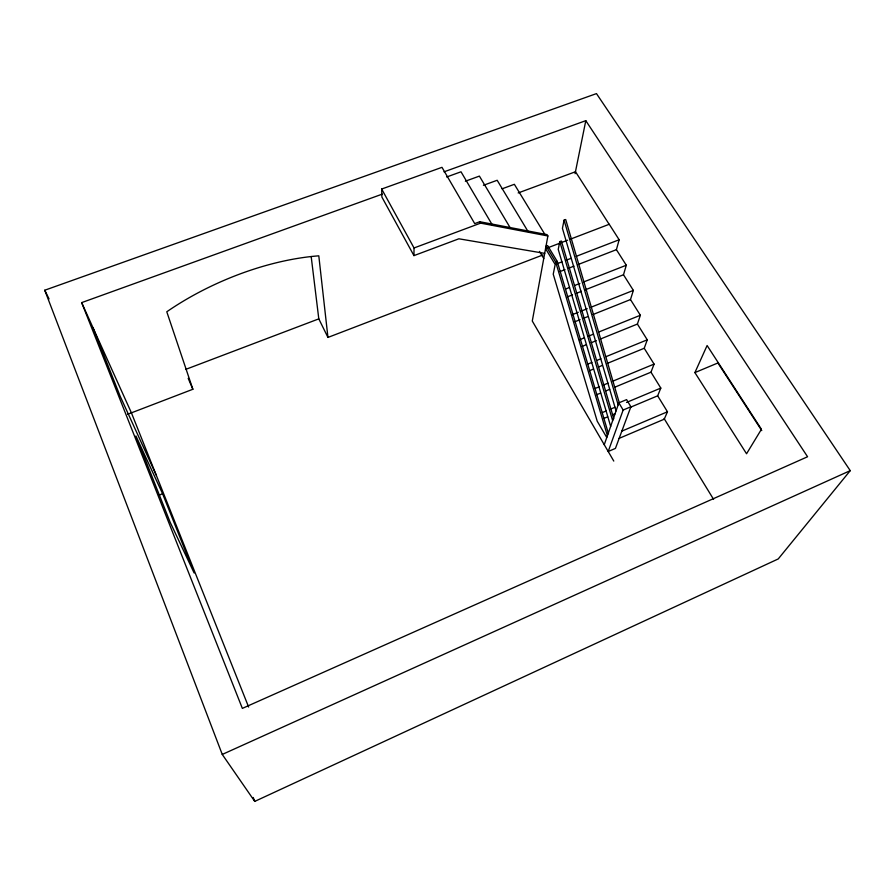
<?xml version="1.0" encoding="UTF-8"?>
<svg xmlns="http://www.w3.org/2000/svg" width="895" height="895" viewBox="0 0 895 895"><rect width="100%" height="100%" fill="white"/><g stroke="black" fill="none" stroke-linecap="round" stroke-linejoin="round"><path stroke-width="1.34" d="M544.719 253.374L458.878 238.797L413.949 255.623L414.038 247.971L381.673 189.035L441.985 167.331L474.719 223.616L479.776 221.725L547.069 234.635L547.885 235.967L532.279 321.025L613.78 461.07M613.78 418.715L561.378 241.012L559.789 241.616L558.234 249.381L610.67 426.4M619.306 402.907L565.696 219.521L564.074 220.136L562.429 228.337L616.051 410.906M575.071 173.664L585.8 120.668L444.009 171.84M600.209 339.104L637.397 324.057L640.361 315.264L630.483 299.556L633.369 290.394L623.491 274.765L626.31 265.233L616.409 249.671L619.15 239.759L609.238 224.276L570.216 239.222M604.259 444.703L618.87 402.851L626.59 399.617L630.885 406.766L615.436 448.406L608.208 451.494L623.155 410.022L630.885 406.766M607.313 363.392L644.232 348.267L647.264 339.82L637.397 324.057M614.82 387.188L650.989 372.186L654.077 364.097L644.232 348.267M630.729 407.135L657.657 395.825L660.812 388.083L650.989 372.186M657.657 395.825L667.469 411.778L664.258 419.184L619.016 438.427M694.9 372.6L707.106 345.515L761.432 429.276L746.553 453.765L694.9 372.6L717.902 362.967L761.757 430.607M850.25 470.636L778.236 558.939L254.751 801.394L222.262 754.44L44.75 290.226L596.473 93.606L850.25 470.636L222.262 754.44M621.689 431.189L667.469 411.778M602.402 412.539L606.206 410.95M610.021 409.351L615.1 407.225M626.534 402.437L660.812 388.083M603.812 418.446L607.66 416.835M612.784 414.676L615.346 413.602M596.741 394.684L600.623 393.084M605.781 390.936L609.663 389.336M595.231 388.43L599.068 386.841M602.906 385.253L608.029 383.138M613.142 381.024L654.077 364.097M589.481 370.698L593.307 369.132M598.397 367.039L602.212 365.473M587.981 364.03L591.841 362.453M596.999 360.338L600.869 358.761M606.016 356.657L647.264 339.82M579.333 339.843L584.424 337.795M588.239 336.263L593.318 334.215M598.408 332.168L640.361 315.264M582.242 346.365L586.091 344.81M591.226 342.729L596.361 340.659M574.926 321.73L580.094 319.672M583.965 318.128L587.847 316.573M593.016 314.514L630.483 299.556M158.795 495.259L162.599 493.749L194.148 573.001L170.162 522.277L135.928 435.966L162.599 493.749M571.894 314.839L578.293 312.288M580.855 311.27L587.265 308.73M591.103 307.198L633.369 290.394M567.396 296.849L572.498 294.835M576.324 293.336L581.426 291.322M585.252 289.823L623.491 274.765M565.651 289.007L569.522 287.485M574.679 285.471L579.848 283.447M583.719 281.925L626.31 265.233M559.89 271.61L565.036 269.619M568.884 268.12L574.019 266.128M577.879 264.629L616.409 249.671M557.227 261.407L547.583 245.543L546.051 246.125L555.683 262L557.227 261.407L608.466 433.739M556.724 263.88L561.926 261.866M565.83 260.356L571.032 258.353M576.235 256.339L619.15 239.759M127.672 414.273L192.861 389.269L166.783 311.773A171.672 84.633 -23.7 0 1 318.799 255.825L327.95 337.426L543.008 254.907M567.62 240.207L545.547 248.653L555.18 264.472L553.233 274.194L597.222 421.209L606.765 437.521M185.858 369.333L318.799 318.866L311.18 256.529M414.038 247.971L480.604 223.135L547.885 235.967M518.171 192.951L575.507 171.739L609.159 224.309M502.095 188.811L514.356 184.303L545.167 234.859M483.412 185.31L497.172 180.275L528.106 231.604M465.366 181.215L479.396 176.102L510.497 228.281M585.8 120.668L807.57 456.752L242.355 708.393L81.669 302.611L382.31 194.114M446.683 176.986L461.014 171.795L492.228 224.79M664.068 418.48L713.583 499.354M539.484 251.394L543.768 258.51M618.87 402.851L623.155 410.022M479.776 221.725L480.604 223.135M413.949 255.623L381.897 197.068L381.673 189.035M44.75 290.226L49.046 298.919M318.799 318.866L327.95 337.426M156.189 475.021L120.277 396.485L93.013 327.76M81.669 302.611L131.42 412.841L248.642 707.05M188.185 378.339L192.861 389.269M253.24 797.479L254.751 801.394M555.683 262L607.403 435.697M559.789 241.616L612.661 420.684M564.074 220.136L618.154 404.887"/></g></svg>
